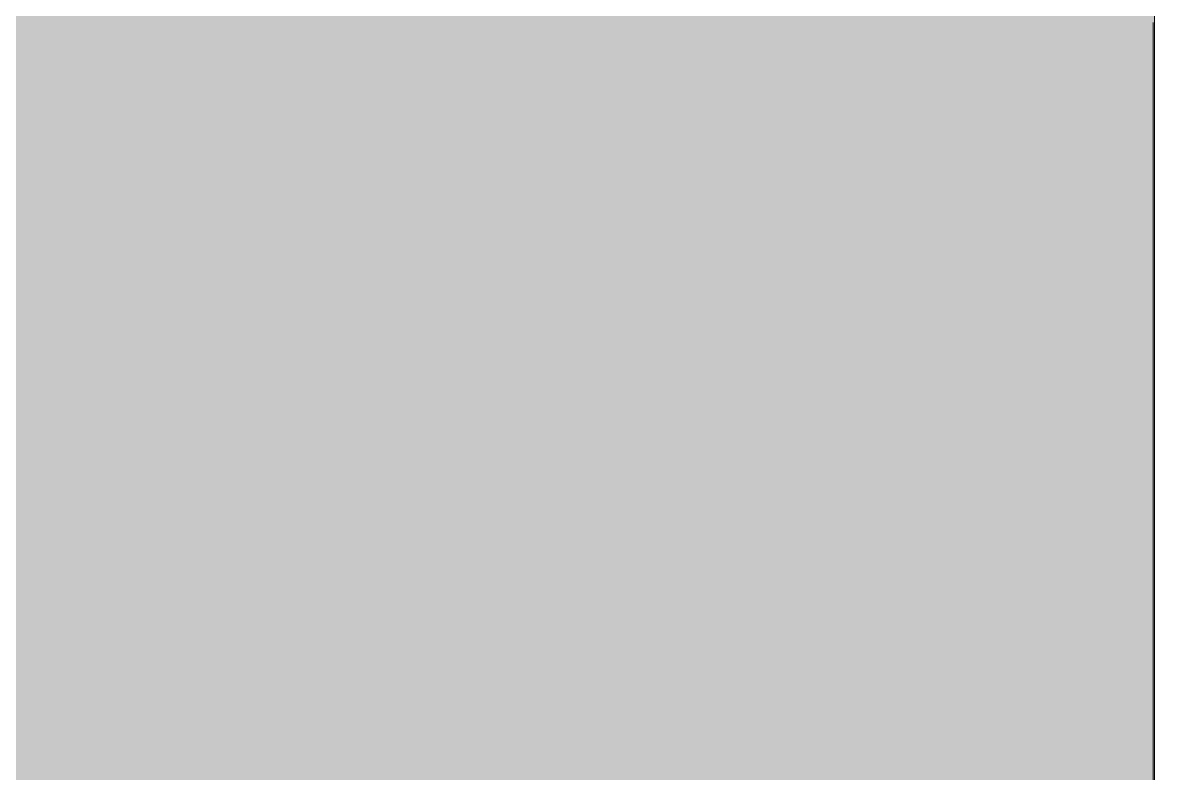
# Model space of a CAD drawing. Header units: millimetres. Extents: x -3817 to 677485, y -22715 to 103890.
# Drawn here: x -312.08 to -305.47, y -19547.13 to -19542.74 of the extents above; entities that cross this region are included whole.
import ezdxf

# ---------------------------------------------------------------- set-up
doc = ezdxf.new("R2010")
doc.units = ezdxf.units.MM
doc.layers.add('PDF _Геометрия', color=7, linetype='Continuous', true_color=0x1d1d1d)
doc.layers.add('PDF _Сплошная заливка', color=7, linetype='Continuous', true_color=0xffffff)

msp = doc.modelspace()

# ---------------------------------------------------------------- hatches: boundary and pattern name
at = {"layer": 'PDF _Сплошная заливка', "transparency": 33554559}
h = msp.add_hatch(color=256, dxfattribs=at)
h.paths.add_polyline_path([(-345.78, -19602.5344), (-305.4665, -19602.5344), (-305.4665, -19522.1436), (-321.3399, -19522.1436), (-321.4108, -19521.6416), (-332.749, -19521.6416), (-332.749, -19522.1436), (-348.7721, -19522.1436), (-348.7721, -19563.087), (-349.087, -19563.087), (-349.087, -19599.7688), (-345.78, -19599.7763), (-345.78, -19601.8635)], flags=0)
h.paths.add_polyline_path([(-332.3553, -19520.4054), (-321.3399, -19520.4054), (-321.4108, -19520.2539), (-332.749, -19520.2539), (-332.749, -19520.4054), (-332.434, -19520.4054)], flags=0)

# ---------------------------------------------------------------- linework, layer by layer
at = {"layer": 'PDF _Геометрия', "color": 253, "lineweight": 9, "true_color": 0xaaaaaa}
msp.add_lwpolyline([(-349.087, -19563.087), (-349.087, -19599.7688), (-345.78, -19599.7688), (-345.78, -19602.5344), (-318.0645, -19602.5344), (-305.4665, -19602.5344), (-305.4665, -19522.1436), (-321.3399, -19522.1436), (-321.3399, -19521.6416)], dxfattribs=at)
at = {"layer": 'PDF _Геометрия', "color": 7, "lineweight": 9}
for points in [[(-305.4743, -19542.744), (-305.4743, -19542.7445), (-305.4743, -19542.7452), (-305.4743, -19542.7459), (-305.4743, -19542.7465), (-305.4743, -19542.7472), (-305.4743, -19542.7479), (-305.4743, -19542.7485), (-305.4743, -19542.7491), (-305.4743, -19542.7498), (-305.4743, -19542.7505), (-305.4743, -19542.7512), (-305.4743, -19542.7518), (-305.4743, -19542.7524), (-305.4743, -19542.7531), (-305.4743, -19542.7538), (-305.4743, -19542.7545), (-305.4743, -19542.7551), (-305.4743, -19542.7558), (-305.4743, -19542.7565), (-305.4743, -19542.7571), (-305.4743, -19542.7578), (-305.4743, -19542.7585), (-305.4743, -19542.7591), (-305.4743, -19542.7598), (-305.4743, -19542.7605), (-305.4743, -19542.7612), (-305.4743, -19542.7618), (-305.4743, -19542.7625), (-305.4743, -19542.7632), (-305.4743, -19542.7639), (-305.4743, -19542.7646), (-305.4743, -19542.7652), (-305.4743, -19542.7659), (-305.4743, -19542.7666), (-305.4743, -19542.7673), (-305.4743, -19542.7679), (-305.4743, -19542.7686), (-305.4743, -19542.7693), (-305.4743, -19542.77), (-305.4743, -19542.7707), (-305.4743, -19542.7713), (-305.4743, -19542.772), (-305.4743, -19542.7727), (-305.4743, -19542.7734), (-305.4743, -19542.774), (-305.4743, -19542.7747), (-305.4743, -19542.7754), (-305.4743, -19542.7761), (-305.4743, -19542.7768), (-305.4743, -19542.7774), (-305.4743, -19542.7782), (-305.4743, -19542.7789), (-305.4743, -19542.7796), (-305.4743, -19542.7802), (-305.4743, -19542.7809), (-305.4743, -19542.7816), (-305.4743, -19542.7823), (-305.4743, -19542.783), (-305.4743, -19542.7837), (-305.4743, -19542.7844), (-305.4743, -19542.7851), (-305.4743, -19542.7857), (-305.4743, -19542.7864), (-305.4743, -19542.7872), (-305.4743, -19542.7879), (-305.4743, -19542.7885), (-305.4743, -19542.7892), (-305.4743, -19542.7899), (-305.4743, -19542.7907), (-305.4743, -19542.7913), (-305.4743, -19542.792), (-305.4743, -19542.7927), (-305.4743, -19542.7935), (-305.4743, -19542.7941), (-305.4743, -19542.7948), (-305.4743, -19542.7955), (-305.4743, -19542.7963), (-305.4743, -19542.7969), (-305.4743, -19542.7976), (-305.4743, -19542.7983), (-305.4743, -19542.7991), (-305.4743, -19542.7997), (-305.4743, -19542.8004), (-305.4743, -19542.8012), (-305.4743, -19542.8019), (-305.4743, -19542.8025), (-305.4743, -19542.8032), (-305.4743, -19542.804), (-305.4743, -19542.8047), (-305.4743, -19542.8053), (-305.4743, -19542.8061), (-305.4743, -19542.8068), (-305.4743, -19542.8074), (-305.4743, -19542.8082), (-305.4743, -19542.8089), (-305.4743, -19542.8096), (-305.4743, -19542.8103), (-305.4743, -19542.811), (-305.4743, -19542.8117), (-305.4743, -19542.8125), (-305.4743, -19542.8131), (-305.4743, -19542.8138), (-305.4743, -19542.8146), (-305.4743, -19542.8152), (-305.4743, -19542.816), (-305.4743, -19542.8167), (-305.4743, -19542.8174), (-305.4743, -19542.8181), (-305.4743, -19542.8188), (-305.4743, -19542.8195), (-305.4743, -19542.8202), (-305.4743, -19542.8209), (-305.4743, -19542.8217), (-305.4743, -19542.8224), (-305.4743, -19542.823), (-305.4743, -19542.8238), (-305.4743, -19542.8245), (-305.4743, -19542.8253), (-305.4743, -19542.8259), (-305.4743, -19542.8266), (-305.4743, -19542.8274), (-305.4743, -19542.828), (-305.4743, -19542.8288), (-305.4743, -19542.8295), (-305.4743, -19542.8302), (-305.4743, -19542.8309), (-305.4743, -19542.8316), (-305.4743, -19542.8324), (-305.4743, -19542.8331), (-305.4743, -19542.8337), (-305.4743, -19542.8345), (-305.4743, -19542.8352), (-305.4743, -19542.8359), (-305.4743, -19542.8366), (-305.4743, -19542.8374), (-305.4743, -19542.8381), (-305.4743, -19542.8387), (-305.4743, -19542.8395), (-305.4743, -19542.8402), (-305.4743, -19542.8409), (-305.4743, -19542.8416), (-305.4743, -19542.8424), (-305.4743, -19542.8431), (-305.4743, -19542.8437), (-305.4743, -19542.8445), (-305.4743, -19542.8452), (-305.4743, -19542.8459), (-305.4743, -19542.8466), (-305.4743, -19542.8474), (-305.4743, -19542.8481), (-305.4743, -19542.8487), (-305.4743, -19542.8495), (-305.4743, -19542.8502), (-305.4743, -19542.8509), (-305.4743, -19542.8516), (-305.4743, -19542.8524), (-305.4743, -19542.8531), (-305.4743, -19542.8537), (-305.4743, -19542.8545), (-305.4743, -19542.8552), (-305.4743, -19542.8559), (-305.4743, -19542.8566), (-305.4743, -19542.8573), (-305.4743, -19542.8581), (-305.4743, -19542.8587), (-305.4743, -19542.8595), (-305.4743, -19542.8602), (-305.4743, -19542.8609), (-305.4743, -19542.8616), (-305.4743, -19542.8623), (-305.4743, -19542.8631), (-305.4743, -19542.8637), (-305.4743, -19542.8645), (-305.4743, -19542.8652), (-305.4743, -19542.8659), (-305.4743, -19542.8666), (-305.4743, -19542.8673), (-305.4743, -19542.8681), (-305.4743, -19542.8687), (-305.4743, -19542.8694), (-305.4743, -19542.8702), (-305.4743, -19542.8709), (-305.4743, -19542.8716), (-305.4743, -19542.8723), (-305.4743, -19542.873), (-305.4743, -19542.8737), (-305.4743, -19542.8744), (-305.4743, -19542.8752), (-305.4743, -19542.8759), (-305.4743, -19542.8765), (-305.4743, -19542.8773), (-305.4743, -19542.878), (-305.4743, -19542.8787), (-305.4743, -19542.8794), (-305.4743, -19542.8801), (-305.4743, -19542.8808), (-305.4743, -19542.8815), (-305.4743, -19542.8822), (-305.4743, -19542.8829), (-305.4743, -19542.8837), (-305.4743, -19542.8843), (-305.4743, -19542.885), (-305.4743, -19542.8858), (-305.4743, -19542.8865), (-305.4743, -19542.8871), (-305.4743, -19542.8879), (-305.4743, -19542.8886), (-305.4743, -19542.8893), (-305.4743, -19542.89), (-305.4743, -19542.8907), (-305.4743, -19542.8914), (-305.4743, -19542.8921), (-305.4743, -19542.8928), (-305.4743, -19542.8935), (-305.4743, -19542.8942), (-305.4743, -19542.8949), (-305.4743, -19542.8956), (-305.4743, -19542.8963), (-305.4743, -19542.897), (-305.4743, -19542.8977), (-305.4743, -19542.8984), (-305.4743, -19542.8991), (-305.4743, -19542.8998), (-305.4743, -19542.9005), (-305.4743, -19542.9012), (-305.4743, -19542.9019), (-305.4743, -19542.9026), (-305.4743, -19542.9033), (-305.4743, -19542.904), (-305.4743, -19542.9047), (-305.4743, -19542.9054), (-305.4743, -19542.906), (-305.4743, -19542.9068), (-305.4743, -19542.9075), (-305.4743, -19542.9082), (-305.4743, -19542.9088), (-305.4743, -19542.9095), (-305.4743, -19542.9102), (-305.4743, -19542.911), (-305.4743, -19542.9116), (-305.4743, -19542.9123), (-305.4743, -19542.913), (-305.4743, -19542.9137), (-305.4743, -19542.9143), (-305.4743, -19542.915), (-305.4743, -19542.9157), (-305.4743, -19542.9165), (-305.4743, -19542.9171), (-305.4743, -19542.9178), (-305.4743, -19542.9185), (-305.4743, -19542.9192), (-305.4743, -19542.9199), (-305.4743, -19542.9205), (-305.4743, -19542.9212), (-305.4743, -19542.9219), (-305.4743, -19542.9226), (-305.4743, -19542.9232), (-305.4743, -19542.9239), (-305.4743, -19542.9246), (-305.4743, -19542.9253), (-305.4743, -19542.926), (-305.4743, -19542.9266), (-305.4743, -19542.9273), (-305.4743, -19542.928), (-305.4743, -19542.9287), (-305.4743, -19542.9293), (-305.4743, -19542.93), (-305.4743, -19542.9307), (-305.4743, -19542.9314), (-305.4743, -19542.9321), (-305.4743, -19542.9327), (-305.4743, -19542.9334), (-305.4743, -19542.9341), (-305.4743, -19542.9348), (-305.4743, -19542.9354), (-305.4743, -19542.936), (-305.4743, -19542.9367), (-305.4743, -19542.9374), (-305.4743, -19542.9381), (-305.4743, -19542.9388), (-305.4743, -19542.9394), (-305.4743, -19542.94), (-305.4743, -19542.9407), (-305.4743, -19542.9414), (-305.4743, -19542.9421), (-305.4743, -19542.9427), (-305.4743, -19542.9434), (-305.4743, -19542.944), (-305.4743, -19542.9447), (-305.4743, -19542.9454), (-305.4743, -19542.946), (-305.4743, -19542.9466), (-305.4743, -19542.9473), (-305.4743, -19542.948), (-305.4743, -19542.9486), (-305.4743, -19542.9493), (-305.4743, -19542.9499), (-305.4743, -19542.9505), (-305.4743, -19542.9512), (-305.4743, -19542.9519), (-305.4743, -19542.9525), (-305.4743, -19542.9532), (-305.4743, -19542.9538), (-305.4743, -19542.9544), (-305.4743, -19542.9551), (-305.4743, -19542.9558), (-305.4743, -19542.9564), (-305.4743, -19542.9571), (-305.4743, -19542.9577), (-305.4743, -19542.9583), (-305.4743, -19542.9589), (-305.4743, -19542.9596), (-305.4743, -19542.9602), (-305.4743, -19542.9609), (-305.4743, -19542.9615), (-305.4743, -19542.9622), (-305.4743, -19542.9627), (-305.4743, -19542.9634), (-305.4743, -19542.964), (-305.4743, -19542.9647), (-305.4743, -19542.9653), (-305.4743, -19542.966), (-305.4743, -19542.9666), (-305.4743, -19542.9672), (-305.4743, -19542.9678), (-305.4743, -19542.9684), (-305.4743, -19542.9691), (-305.4743, -19542.9697), (-305.4743, -19542.9703), (-305.4743, -19542.971), (-305.4743, -19542.9716), (-305.4743, -19542.9722), (-305.4743, -19542.9728), (-305.4743, -19542.9734), (-305.4743, -19542.974), (-305.4743, -19542.9746), (-305.4743, -19542.9752), (-305.4743, -19542.9759), (-305.4743, -19542.9765), (-305.4743, -19542.9771), (-305.4743, -19542.9777), (-305.4743, -19542.9783), (-305.4743, -19542.9789), (-305.4743, -19542.9795), (-305.4743, -19542.9801), (-305.4743, -19542.9807), (-305.4743, -19542.9813), (-305.4743, -19542.9819), (-305.4743, -19542.9825), (-305.4743, -19542.9831), (-305.4743, -19542.9837), (-305.4743, -19542.9843), (-305.4743, -19542.9849), (-305.4743, -19542.9855), (-305.4743, -19542.9861), (-305.4743, -19542.9867), (-305.4743, -19542.9872), (-305.4743, -19542.9878), (-305.4743, -19542.9884), (-305.4743, -19542.989), (-305.4743, -19542.9896), (-305.4743, -19542.9902), (-305.4743, -19542.9908), (-305.4743, -19542.9914), (-305.4743, -19542.992), (-305.4743, -19542.9926), (-305.4743, -19542.9931), (-305.4743, -19542.9937), (-305.4743, -19542.9943), (-305.4743, -19542.9949), (-305.4743, -19542.9955), (-305.4743, -19542.996), (-305.4743, -19542.9966), (-305.4743, -19542.9972), (-305.4743, -19542.9977), (-305.4743, -19542.9983), (-305.4743, -19542.9989), (-305.4743, -19542.9994), (-305.4743, -19543), (-305.4743, -19543.0006), (-305.4743, -19543.0011), (-305.4743, -19543.0017), (-305.4743, -19543.0023), (-305.4743, -19543.0028), (-305.4743, -19543.0034), (-305.4743, -19543.0039), (-305.4743, -19543.0045), (-305.4743, -19543.005), (-305.4743, -19543.0056), (-305.4743, -19543.0061), (-305.4743, -19543.0067), (-305.4743, -19543.0072), (-305.4743, -19543.0078), (-305.4743, -19543.0083), (-305.4743, -19543.0088), (-305.4743, -19543.0094), (-305.4743, -19543.0099), (-305.4743, -19543.0104), (-305.4743, -19543.011), (-305.4743, -19543.0115), (-305.4743, -19543.012), (-305.4743, -19543.0126), (-305.4743, -19543.0131), (-305.4743, -19543.0136), (-305.4743, -19543.0141), (-305.4743, -19543.0147), (-305.4743, -19543.0152), (-305.4743, -19543.0157), (-305.4743, -19543.0162), (-305.4743, -19543.0167), (-305.4743, -19543.0173), (-305.4743, -19543.0178), (-305.4743, -19543.0184), (-305.4743, -19543.0189), (-305.4743, -19543.0194), (-305.4743, -19543.0199), (-305.4743, -19543.0204), (-305.4743, -19543.0209), (-305.4743, -19543.0214), (-305.4743, -19543.0219), (-305.4743, -19543.0224), (-305.4743, -19543.0229), (-305.4743, -19543.0234), (-305.4743, -19543.0239), (-305.4743, -19543.0244), (-305.4743, -19543.0249), (-305.4743, -19543.0254), (-305.4743, -19543.0259), (-305.4743, -19543.0263), (-305.4743, -19543.0268), (-305.4743, -19543.0273), (-305.4743, -19543.0279), (-305.4743, -19543.0283), (-305.4743, -19543.0288), (-305.4743, -19543.0293), (-305.4743, -19543.0297), (-305.4743, -19543.0302), (-305.4743, -19543.0307), (-305.4743, -19543.0312), (-305.4743, -19543.0317), (-305.4743, -19543.0321), (-305.4743, -19543.0326), (-305.4743, -19543.0331), (-305.4743, -19543.0335), (-305.4743, -19543.034), (-305.4743, -19543.0345), (-305.4743, -19543.0349), (-305.4743, -19543.0354), (-305.4743, -19543.0358), (-305.4743, -19543.0363), (-305.4743, -19543.0368), (-305.4743, -19543.0372), (-305.4743, -19543.0377), (-305.4743, -19543.0381), (-305.4743, -19543.0385), (-305.4743, -19543.039), (-305.4743, -19543.0395), (-305.4743, -19543.0399), (-305.4743, -19543.0403), (-305.4743, -19543.1457), (-305.4743, -19543.1453), (-305.4743, -19543.1449), (-305.4743, -19543.1445), (-305.4743, -19543.1442), (-305.4743, -19543.1437), (-305.4743, -19543.1433), (-305.4743, -19543.143), (-305.4743, -19543.1425), (-305.4743, -19543.1421), (-305.4743, -19543.1418), (-305.4743, -19543.1414), (-305.4743, -19543.141), (-305.4743, -19543.1406), (-305.4743, -19543.1402), (-305.4743, -19543.1398), (-305.4743, -19543.1394), (-305.4743, -19543.1391), (-305.4743, -19543.1386), (-305.4743, -19543.1383), (-305.4743, -19543.1379), (-305.4743, -19543.1375), (-305.4743, -19543.1371), (-305.4743, -19543.1368), (-305.4743, -19543.1364), (-305.4743, -19543.136), (-305.4743, -19543.1357), (-305.4743, -19543.1353), (-305.4743, -19543.1349), (-305.4743, -19543.1346), (-305.4743, -19543.1342), (-305.4743, -19543.1338), (-305.4743, -19543.1335), (-305.4743, -19543.1331), (-305.4743, -19543.1327), (-305.4743, -19543.1324), (-305.4743, -19543.132), (-305.4743, -19543.1316), (-305.4743, -19543.1313), (-305.4743, -19543.1309), (-305.4743, -19543.1306), (-305.4743, -19543.1303), (-305.4743, -19543.1298), (-305.4743, -19543.1295), (-305.4743, -19543.1292), (-305.4743, -19543.1288), (-305.4743, -19543.1285), (-305.4743, -19543.1281), (-305.4743, -19543.1278), (-305.4743, -19543.1275), (-305.4743, -19543.1271), (-305.4743, -19543.1268), (-305.4743, -19543.1264), (-305.4743, -19543.1261), (-305.4743, -19543.1258), (-305.4743, -19543.1254), (-305.4743, -19543.1251), (-305.4743, -19543.1247), (-305.4743, -19543.1244), (-305.4743, -19543.1241), (-305.4743, -19543.1237), (-305.4743, -19543.1234), (-305.4743, -19543.1231), (-305.4743, -19543.1228), (-305.4743, -19543.1225), (-305.4743, -19543.1221), (-305.4743, -19543.1218), (-305.4743, -19543.1215), (-305.4743, -19543.1212), (-305.4743, -19543.1208), (-305.4743, -19543.1206), (-305.4743, -19543.1203), (-305.4743, -19543.1199), (-305.4743, -19543.1197), (-305.4743, -19543.1193), (-305.4743, -19543.119), (-305.4743, -19543.1187), (-305.4743, -19543.1184), (-305.4743, -19543.1181), (-305.4743, -19543.1178), (-305.4743, -19543.1175), (-305.4743, -19543.1172), (-305.4743, -19543.1169), (-305.4743, -19543.1166), (-305.4743, -19543.1164), (-305.4743, -19543.116), (-305.4743, -19543.1158), (-305.4743, -19543.1154), (-305.4743, -19543.1152), (-305.4743, -19543.1149), (-305.4743, -19543.1146), (-305.4743, -19543.1143), (-305.4743, -19543.1141), (-305.4743, -19543.1137), (-305.4743, -19543.1135), (-305.4743, -19543.1132), (-305.4743, -19543.113), (-305.4743, -19543.1126), (-305.4743, -19543.1124), (-305.4743, -19543.1121), (-305.4743, -19543.1119), (-305.4743, -19543.1116), (-305.4743, -19543.1114), (-305.4743, -19543.111), (-305.4743, -19543.1108), (-305.4743, -19543.1105), (-305.4743, -19543.1103), (-305.4743, -19543.11), (-305.4743, -19543.1097), (-305.4743, -19543.1095), (-305.4743, -19543.1092), (-305.4743, -19543.109), (-305.4743, -19543.1087), (-305.4743, -19543.1086), (-305.4743, -19543.1083), (-305.4743, -19543.108), (-305.4743, -19543.1078), (-305.4743, -19543.1075), (-305.4743, -19543.1073), (-305.4743, -19543.1071), (-305.4743, -19543.1069), (-305.4743, -19543.1066), (-305.4743, -19543.1064), (-305.4743, -19543.1062), (-305.4743, -19543.1059), (-305.4743, -19543.1057), (-305.4743, -19543.1055), (-305.4743, -19543.1052), (-305.4743, -19543.1051), (-305.4743, -19543.1048), (-305.4743, -19543.1046), (-305.4743, -19543.1044), (-305.4743, -19543.1041), (-305.4743, -19543.104), (-305.4743, -19543.1038), (-305.4743, -19543.1036), (-305.4743, -19543.1034), (-305.4743, -19543.1031), (-305.4743, -19543.103), (-305.4743, -19543.1028), (-305.4743, -19543.1025), (-305.4743, -19543.1024), (-305.4743, -19543.1022), (-305.4743, -19543.1019), (-305.4743, -19543.1018), (-305.4743, -19543.1016), (-305.4743, -19543.1014), (-305.4743, -19543.1013), (-305.4743, -19543.101), (-305.4743, -19543.1008), (-305.4743, -19543.1007), (-305.4743, -19543.1005), (-305.4743, -19543.1003), (-305.4743, -19543.1002), (-305.4743, -19543.1), (-305.4743, -19543.0998)], [(-305.4743, -19543.0984), (-305.4743, -19543.0986), (-305.4743, -19543.0987), (-305.4743, -19543.0989), (-305.4743, -19543.0991), (-305.4743, -19543.0993), (-305.4743, -19543.0995), (-305.4743, -19543.0997), (-305.4743, -19543.0998), (-305.4743, -19543.1), (-305.4743, -19543.1002), (-305.4743, -19543.1004), (-305.4743, -19543.1006), (-305.4743, -19543.1008), (-305.4743, -19543.101), (-305.4743, -19543.1013), (-305.4743, -19543.1014), (-305.4743, -19543.1017), (-305.4743, -19543.1019), (-305.4743, -19543.1021), (-305.4743, -19543.1023), (-305.4743, -19543.1025), (-305.4743, -19543.1028), (-305.4743, -19543.103), (-305.4743, -19543.1032), (-305.4743, -19543.1035), (-305.4743, -19543.1037), (-305.4743, -19543.104), (-305.4743, -19543.1041), (-305.4743, -19543.1044), (-305.4743, -19543.1047), (-305.4743, -19543.1049), (-305.4743, -19543.1052), (-305.4743, -19543.1054), (-305.4743, -19543.1058), (-305.4743, -19543.106), (-305.4743, -19543.1063), (-305.4743, -19543.1065), (-305.4743, -19543.1068), (-305.4743, -19543.1071), (-305.4743, -19543.1074), (-305.4743, -19543.1076), (-305.4743, -19543.108), (-305.4743, -19543.1082), (-305.4743, -19543.1086), (-305.4743, -19543.1088), (-305.4743, -19543.1091), (-305.4743, -19543.1094), (-305.4743, -19543.1097), (-305.4743, -19543.11), (-305.4743, -19543.1103), (-305.4743, -19543.1107), (-305.4743, -19543.111), (-305.4743, -19543.1113), (-305.4743, -19543.1116), (-305.4743, -19543.1119), (-305.4743, -19543.1123), (-305.4743, -19543.1126), (-305.4743, -19543.113), (-305.4743, -19543.1133), (-305.4743, -19543.1136), (-305.4743, -19543.114), (-305.4743, -19543.1143), (-305.4743, -19543.1147), (-305.4743, -19543.1151), (-305.4743, -19543.1154), (-305.4743, -19543.1158), (-305.4743, -19543.1161), (-305.4743, -19543.1165), (-305.4743, -19543.1169), (-305.4743, -19543.1173), (-305.4743, -19543.1176), (-305.4743, -19543.1181), (-305.4743, -19543.1184), (-305.4743, -19543.1188), (-305.4743, -19543.1192), (-305.4743, -19543.1196), (-305.4743, -19543.12), (-305.4743, -19543.1203), (-305.4743, -19543.1208), (-305.4743, -19543.1212), (-305.4743, -19543.1216), (-305.4743, -19543.122), (-305.4743, -19543.1225), (-305.4743, -19543.1229), (-305.4743, -19543.1233), (-305.4743, -19543.1237), (-305.4743, -19543.1242), (-305.4743, -19543.1246), (-305.4743, -19543.125), (-305.4743, -19543.1254), (-305.4743, -19543.1258), (-305.4743, -19543.1264), (-305.4743, -19543.1268), (-305.4743, -19543.1272), (-305.4743, -19543.1277), (-305.4743, -19543.1281), (-305.4743, -19543.1286), (-305.4743, -19543.1291), (-305.4743, -19543.1296), (-305.4743, -19543.13), (-305.4743, -19543.1305), (-305.4743, -19543.131), (-305.4743, -19543.1314), (-305.4743, -19543.132), (-305.4743, -19543.1325), (-305.4743, -19543.133), (-305.4743, -19543.1335), (-305.4743, -19543.1339), (-305.4743, -19543.1344), (-305.4743, -19543.1349), (-305.4743, -19543.1354), (-305.4743, -19543.136), (-305.4743, -19543.1365), (-305.4743, -19543.137), (-305.4743, -19543.1375), (-305.4743, -19543.1381), (-305.4743, -19543.1386), (-305.4743, -19543.1392), (-305.4743, -19543.1397), (-305.4743, -19543.1403), (-305.4743, -19543.1408), (-305.4743, -19543.1414), (-305.4743, -19543.1419), (-305.4743, -19543.1425), (-305.4743, -19543.143), (-305.4743, -19543.1436), (-305.4743, -19543.1442), (-305.4743, -19543.1447), (-305.4743, -19543.1453), (-305.4743, -19543.1459), (-305.4743, -19543.1464), (-305.4743, -19543.147), (-305.4743, -19543.1476), (-305.4743, -19543.1482), (-305.4743, -19543.1488), (-305.4743, -19543.1494), (-305.4743, -19543.15), (-305.4743, -19543.1506), (-305.4743, -19543.1512), (-305.4743, -19543.1519), (-305.4743, -19543.1525), (-305.4743, -19543.1531), (-305.4743, -19543.1537), (-305.4743, -19543.1543), (-305.4743, -19543.1549), (-305.4743, -19543.1556), (-305.4743, -19543.1563), (-305.4743, -19543.1569), (-305.4743, -19543.1576), (-305.4743, -19543.1581), (-305.4743, -19543.1588), (-305.4743, -19543.1595), (-305.4743, -19543.1602), (-305.4743, -19543.1609), (-305.4743, -19543.1615), (-305.4743, -19543.1621), (-305.4743, -19543.1628), (-305.4743, -19543.1635), (-305.4743, -19543.1642), (-305.4743, -19543.1649), (-305.4743, -19543.1656), (-305.4743, -19543.1663), (-305.4743, -19543.167), (-305.4743, -19543.1677), (-305.4743, -19543.1684), (-305.4743, -19543.1691), (-305.4743, -19543.1698), (-305.4743, -19543.1705), (-305.4743, -19543.1713), (-305.4743, -19543.172), (-305.4743, -19543.1727), (-305.4743, -19543.1734), (-305.4743, -19543.1742), (-305.4743, -19543.1749), (-305.4743, -19543.1757), (-305.4743, -19543.1765), (-305.4743, -19543.1771), (-305.4743, -19543.1779), (-305.4743, -19543.1787), (-305.4743, -19543.1794), (-305.4743, -19543.1802), (-305.4743, -19543.181), (-305.4743, -19543.1818), (-305.4743, -19543.1826), (-305.4743, -19543.1833), (-305.4743, -19543.1841), (-305.4743, -19543.1849), (-305.4743, -19543.1857), (-305.4743, -19543.1865), (-305.4743, -19543.1873), (-305.4743, -19545.5864), (-305.4743, -19543.1873), (-305.4743, -19543.1042), (-305.4743, -19543.0987), (-305.4743, -19543.1457), (-305.4743, -19543.751), (-305.4743, -19544.6951), (-305.4743, -19545.3964), (-305.4743, -19545.6841), (-305.4743, -19545.9258), (-305.4743, -19546.1376), (-305.4743, -19546.3358), (-305.4743, -19546.5366), (-305.4743, -19546.7561), (-305.4743, -19546.8849), (-305.4743, -19547.0073), (-305.4743, -19547.0534), (-305.4743, -19547.0793), (-305.4743, -19547.2081)]]:
    msp.add_lwpolyline(points, dxfattribs=at)
msp.add_lwpolyline([(-305.4743, -19545.4234), (-305.4743, -19545.8103), (-305.4743, -19546.2242), (-305.4743, -19546.3127), (-305.4743, -19546.3677), (-305.4743, -19546.3931), (-305.4743, -19546.3924), (-305.4743, -19546.3694), (-305.4743, -19546.3278), (-305.4743, -19546.2714), (-305.4743, -19546.2037), (-305.4743, -19546.1286), (-305.4743, -19546.0498), (-305.4743, -19545.9962), (-305.4743, -19545.9354), (-305.4743, -19545.8793), (-305.4743, -19545.8255), (-305.4743, -19545.7254), (-305.4743, -19545.623), (-305.4743, -19545.53), (-305.4743, -19545.458), (-305.4743, -19545.4186)], close=True, dxfattribs=at)

doc.saveas('drawing.dxf')
